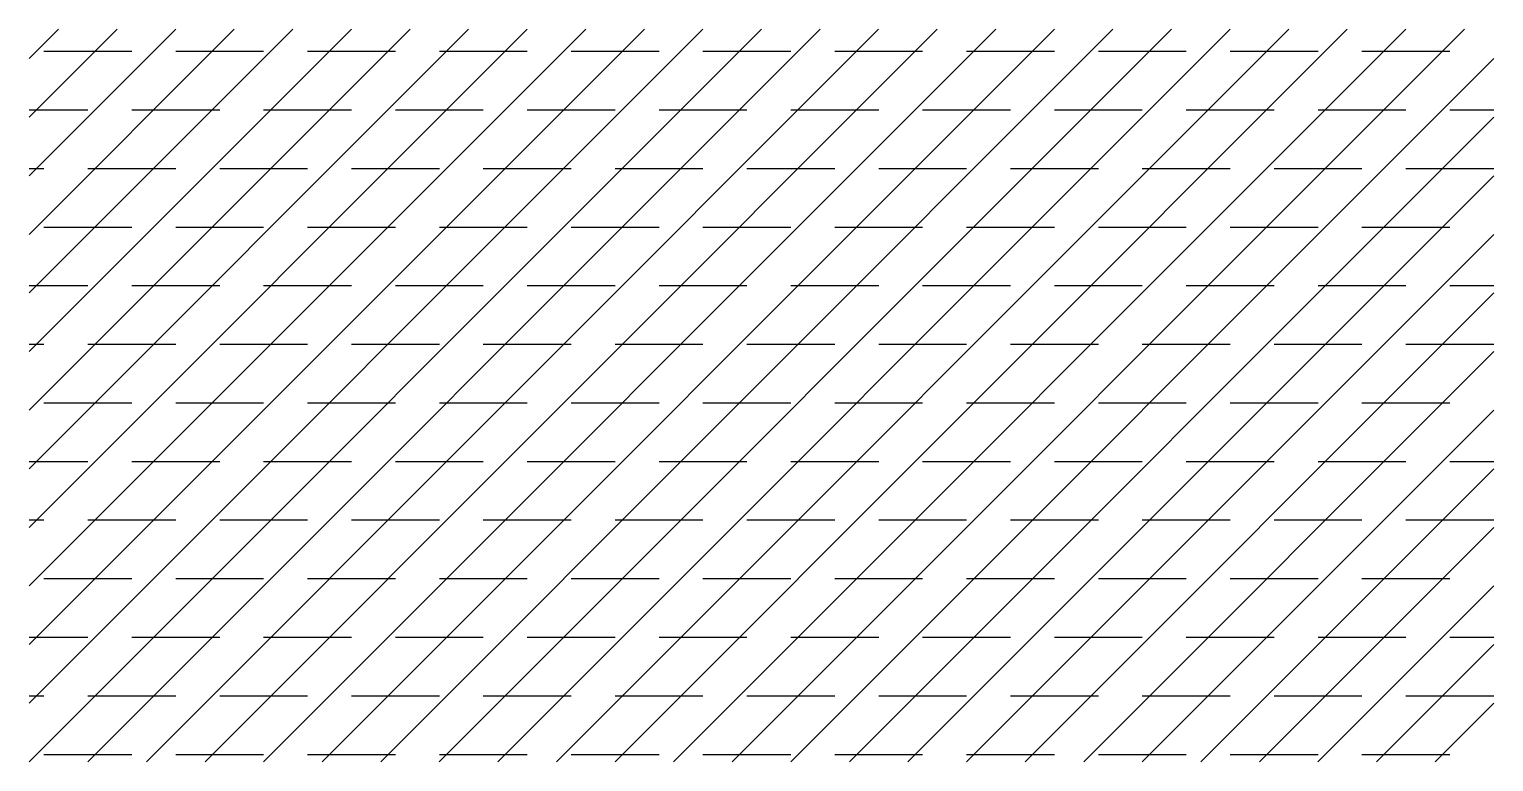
# Model space of a CAD drawing. Header units: millimetres. Extents: x 0 to 100, y 0 to 50.
import ezdxf

# ---------------------------------------------------------------- set-up
doc = ezdxf.new("R2010")
doc.units = ezdxf.units.MM
doc.layers.get('0').update_dxf_attribs({"linetype": 'CONTINUOUS'})

msp = doc.modelspace()

# ---------------------------------------------------------------- hatches: boundary and pattern name
h = msp.add_hatch()
h.set_pattern_fill('ANSI31', color=256, scale=2, angle=15, style=0)
h.set_pattern_definition([(45, (0, 0), (-2, 2), []), (0, (1, 0.5), (3, 4), [6, -3])])
h.paths.add_polyline_path([(0, 0), (100, 0), (100, 50), (0, 50)], flags=0)

doc.saveas('drawing.dxf')
